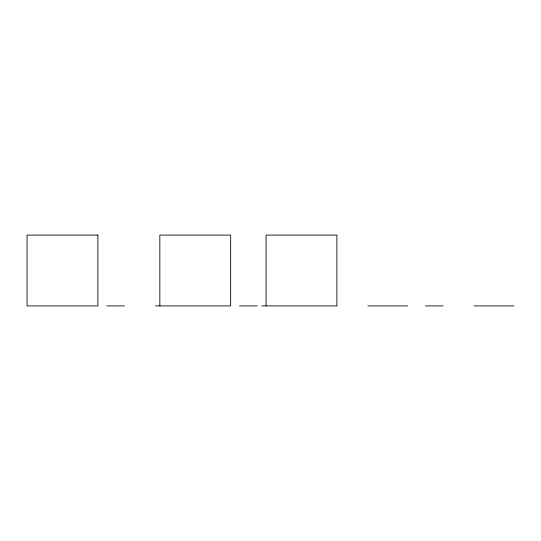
<?xml version="1.0" encoding="UTF-8"?>
<svg xmlns="http://www.w3.org/2000/svg" width="541" height="541" viewBox="0 0 541 541"><rect width="100%" height="100%" fill="white"/><g stroke="black" fill="none" stroke-linecap="round" stroke-linejoin="round"><path stroke-width="0.81" d="M106.726 305.908L124.43 305.908M155.416 305.908L230.662 305.908L230.662 235.092L159.838 235.092L159.838 305.908M239.514 305.908L257.218 305.908M261.648 305.908L336.894 305.908L336.894 235.092L266.071 235.092L266.071 305.908M367.88 305.908L407.718 305.908M425.422 305.908L443.126 305.908M474.112 305.908L513.95 305.908M97.874 235.092L27.05 235.092L27.05 305.908L97.874 305.908L97.874 235.092"/></g></svg>
